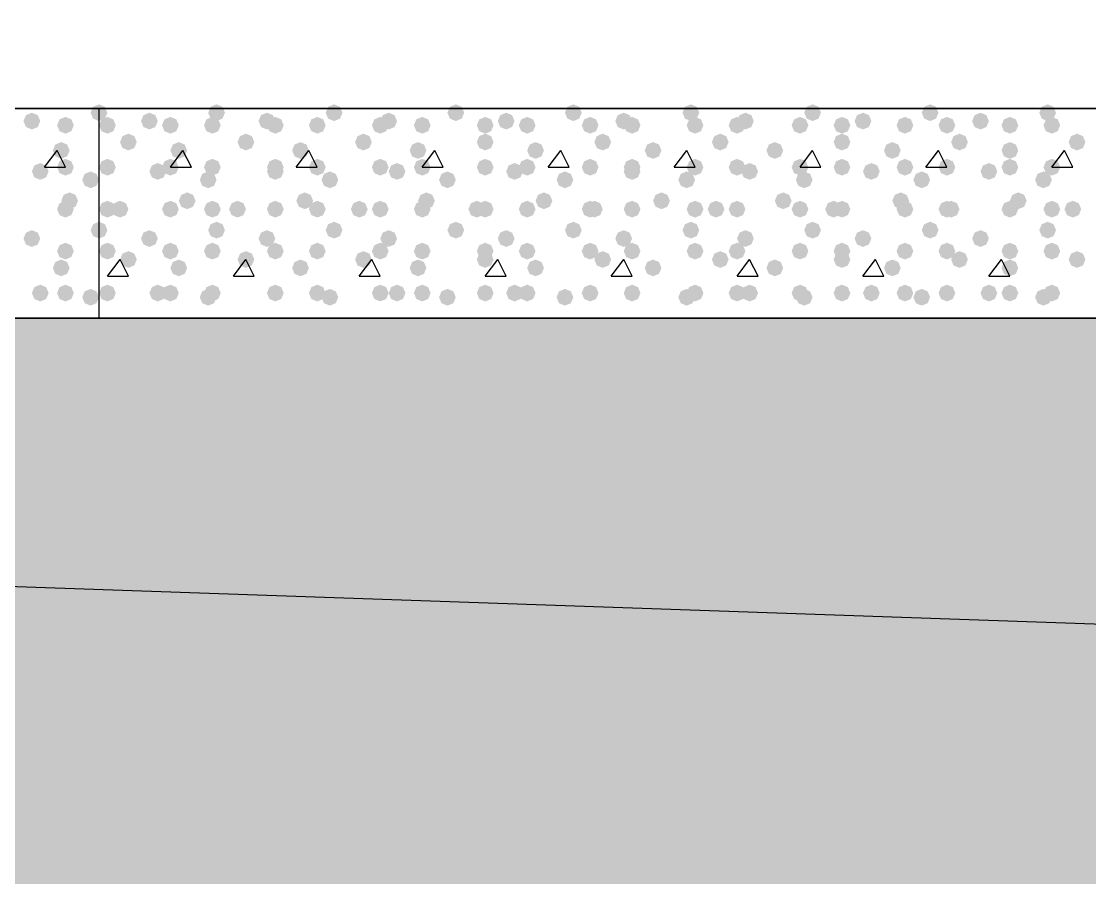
# Model space of a CAD drawing. Header units: millimetres. Extents: x 0 to 420, y 0 to 297.
# Drawn here: x 117.67 to 128.44, y 156.62 to 165.26 of the extents above; entities that cross this region are included whole.
import ezdxf

# ---------------------------------------------------------------- set-up
doc = ezdxf.new("R2010")
doc.units = ezdxf.units.MM
doc.layers.get('0').update_dxf_attribs({"linetype": 'CONTINUOUS'})

msp = doc.modelspace()

# ---------------------------------------------------------------- hatches: boundary and pattern name
at = {"true_color": 0x000007}
for points in [[(118.533333, 164.338), (118.508463, 164.278204), (118.448667, 164.253333), (118.388871, 164.278204), (118.364, 164.338), (118.388871, 164.397796), (118.448667, 164.422667), (118.508462, 164.397796)], [(117.856, 164.253333), (117.831129, 164.193537), (117.771333, 164.168667), (117.711537, 164.193537), (117.686667, 164.253333), (117.711537, 164.313129), (117.771333, 164.338), (117.831129, 164.313129)], [(118.194667, 164.211), (118.169796, 164.151204), (118.11, 164.126333), (118.050204, 164.151204), (118.025333, 164.211), (118.050204, 164.270796), (118.11, 164.295667), (118.169796, 164.270796)], [(118.152333, 163.957), (118.127463, 163.897204), (118.067667, 163.872333), (118.007871, 163.897204), (117.983, 163.957), (118.007871, 164.016796), (118.067667, 164.041667), (118.127462, 164.016796)], [(118.194667, 163.787667), (118.169796, 163.727871), (118.11, 163.703), (118.050204, 163.727871), (118.025333, 163.787667), (118.050204, 163.847462), (118.11, 163.872333), (118.169796, 163.847463)], [(117.940667, 163.745333), (117.915796, 163.685537), (117.856, 163.660667), (117.796204, 163.685537), (117.771333, 163.745333), (117.796204, 163.805129), (117.856, 163.83), (117.915796, 163.805129)], [(118.448667, 163.660667), (118.423796, 163.600871), (118.364, 163.576), (118.304204, 163.600871), (118.279333, 163.660667), (118.304204, 163.720462), (118.364, 163.745333), (118.423796, 163.720463)], [(118.194667, 163.364333), (118.169796, 163.304537), (118.11, 163.279667), (118.050204, 163.304537), (118.025333, 163.364333), (118.050204, 163.424129), (118.11, 163.449), (118.169796, 163.424129)], [(118.237, 163.449), (118.212129, 163.389204), (118.152333, 163.364333), (118.092538, 163.389204), (118.067667, 163.449), (118.092537, 163.508796), (118.152333, 163.533667), (118.212129, 163.508796)], [(118.533333, 163.152667), (118.508463, 163.092871), (118.448667, 163.068), (118.388871, 163.092871), (118.364, 163.152667), (118.388871, 163.212462), (118.448667, 163.237333), (118.508462, 163.212463)], [(117.856, 163.068), (117.831129, 163.008204), (117.771333, 162.983333), (117.711537, 163.008204), (117.686667, 163.068), (117.711537, 163.127796), (117.771333, 163.152667), (117.831129, 163.127796)], [(118.194667, 162.941), (118.169796, 162.881204), (118.11, 162.856333), (118.050204, 162.881204), (118.025333, 162.941), (118.050204, 163.000796), (118.11, 163.025667), (118.169796, 163.000796)], [(118.152333, 162.771667), (118.127463, 162.711871), (118.067667, 162.687), (118.007871, 162.711871), (117.983, 162.771667), (118.007871, 162.831462), (118.067667, 162.856333), (118.127462, 162.831463)], [(117.940667, 162.517667), (117.915796, 162.457871), (117.856, 162.433), (117.796204, 162.457871), (117.771333, 162.517667), (117.796204, 162.577462), (117.856, 162.602333), (117.915796, 162.577463)], [(118.194667, 162.517667), (118.169796, 162.457871), (118.11, 162.433), (118.050204, 162.457871), (118.025333, 162.517667), (118.050204, 162.577462), (118.11, 162.602333), (118.169796, 162.577463)], [(118.448667, 162.475333), (118.423796, 162.415537), (118.364, 162.390667), (118.304204, 162.415537), (118.279333, 162.475333), (118.304204, 162.535129), (118.364, 162.56), (118.423796, 162.535129)]]:
    msp.add_hatch(color=0, dxfattribs=at).paths.add_polyline_path(points, flags=0)
at = {"true_color": 0x000008}
for points in [[(119.718667, 164.338), (119.693796, 164.278204), (119.634, 164.253333), (119.574204, 164.278204), (119.549333, 164.338), (119.574204, 164.397796), (119.634, 164.422667), (119.693796, 164.397796)], [(120.904, 164.338), (120.879129, 164.278204), (120.819333, 164.253333), (120.759538, 164.278204), (120.734667, 164.338), (120.759537, 164.397796), (120.819333, 164.422667), (120.879129, 164.397796)], [(122.131667, 164.338), (122.106796, 164.278204), (122.047, 164.253333), (121.987204, 164.278204), (121.962333, 164.338), (121.987204, 164.397796), (122.047, 164.422667), (122.106796, 164.397796)], [(123.317, 164.338), (123.292129, 164.278204), (123.232333, 164.253333), (123.172538, 164.278204), (123.147667, 164.338), (123.172537, 164.397796), (123.232333, 164.422667), (123.292129, 164.397796)], [(124.502333, 164.338), (124.477463, 164.278204), (124.417667, 164.253333), (124.357871, 164.278204), (124.333, 164.338), (124.357871, 164.397796), (124.417667, 164.422667), (124.477462, 164.397796)], [(125.73, 164.338), (125.705129, 164.278204), (125.645333, 164.253333), (125.585538, 164.278204), (125.560667, 164.338), (125.585537, 164.397796), (125.645333, 164.422667), (125.705129, 164.397796)], [(126.915333, 164.338), (126.890463, 164.278204), (126.830667, 164.253333), (126.770871, 164.278204), (126.746, 164.338), (126.770871, 164.397796), (126.830667, 164.422667), (126.890462, 164.397796)], [(128.100667, 164.338), (128.075796, 164.278204), (128.016, 164.253333), (127.956204, 164.278204), (127.931333, 164.338), (127.956204, 164.397796), (128.016, 164.422667), (128.075796, 164.397796)], [(119.041333, 164.253333), (119.016462, 164.193537), (118.956667, 164.168667), (118.896871, 164.193537), (118.872, 164.253333), (118.896871, 164.313129), (118.956667, 164.338), (119.016462, 164.313129)], [(120.226667, 164.253333), (120.201796, 164.193537), (120.142, 164.168667), (120.082204, 164.193537), (120.057333, 164.253333), (120.082204, 164.313129), (120.142, 164.338), (120.201796, 164.313129)], [(121.454333, 164.253333), (121.429462, 164.193537), (121.369667, 164.168667), (121.309871, 164.193537), (121.285, 164.253333), (121.309871, 164.313129), (121.369667, 164.338), (121.429462, 164.313129)], [(122.639667, 164.253333), (122.614796, 164.193537), (122.555, 164.168667), (122.495204, 164.193537), (122.470333, 164.253333), (122.495204, 164.313129), (122.555, 164.338), (122.614796, 164.313129)], [(123.825, 164.253333), (123.800129, 164.193537), (123.740333, 164.168667), (123.680538, 164.193537), (123.655667, 164.253333), (123.680537, 164.313129), (123.740333, 164.338), (123.800129, 164.313129)], [(125.052667, 164.253333), (125.027796, 164.193537), (124.968, 164.168667), (124.908204, 164.193537), (124.883333, 164.253333), (124.908204, 164.313129), (124.968, 164.338), (125.027796, 164.313129)], [(126.238, 164.253333), (126.213129, 164.193537), (126.153333, 164.168667), (126.093538, 164.193537), (126.068667, 164.253333), (126.093537, 164.313129), (126.153333, 164.338), (126.213129, 164.313129)], [(127.423333, 164.253333), (127.398463, 164.193537), (127.338667, 164.168667), (127.278871, 164.193537), (127.254, 164.253333), (127.278871, 164.313129), (127.338667, 164.338), (127.398462, 164.313129)], [(118.618, 164.211), (118.593129, 164.151204), (118.533333, 164.126333), (118.473537, 164.151204), (118.448667, 164.211), (118.473537, 164.270796), (118.533333, 164.295667), (118.593129, 164.270796)], [(119.253, 164.211), (119.228129, 164.151204), (119.168333, 164.126333), (119.108538, 164.151204), (119.083667, 164.211), (119.108537, 164.270796), (119.168333, 164.295667), (119.228129, 164.270796)], [(119.676333, 164.211), (119.651462, 164.151204), (119.591667, 164.126333), (119.531871, 164.151204), (119.507, 164.211), (119.531871, 164.270796), (119.591667, 164.295667), (119.651462, 164.270796)], [(120.311333, 164.211), (120.286463, 164.151204), (120.226667, 164.126333), (120.166871, 164.151204), (120.142, 164.211), (120.166871, 164.270796), (120.226667, 164.295667), (120.286462, 164.270796)], [(120.734667, 164.211), (120.709796, 164.151204), (120.65, 164.126333), (120.590204, 164.151204), (120.565333, 164.211), (120.590204, 164.270796), (120.65, 164.295667), (120.709796, 164.270796)], [(121.369667, 164.211), (121.344796, 164.151204), (121.285, 164.126333), (121.225204, 164.151204), (121.200333, 164.211), (121.225204, 164.270796), (121.285, 164.295667), (121.344796, 164.270796)], [(121.793, 164.211), (121.768129, 164.151204), (121.708333, 164.126333), (121.648537, 164.151204), (121.623667, 164.211), (121.648537, 164.270796), (121.708333, 164.295667), (121.768129, 164.270796)], [(122.428, 164.211), (122.403129, 164.151204), (122.343333, 164.126333), (122.283537, 164.151204), (122.258667, 164.211), (122.283537, 164.270796), (122.343333, 164.295667), (122.403129, 164.270796)], [(122.851333, 164.211), (122.826462, 164.151204), (122.766667, 164.126333), (122.706871, 164.151204), (122.682, 164.211), (122.706871, 164.270796), (122.766667, 164.295667), (122.826462, 164.270796)], [(123.486333, 164.211), (123.461463, 164.151204), (123.401667, 164.126333), (123.341871, 164.151204), (123.317, 164.211), (123.341871, 164.270796), (123.401667, 164.295667), (123.461462, 164.270796)], [(123.909667, 164.211), (123.884796, 164.151204), (123.825, 164.126333), (123.765204, 164.151204), (123.740333, 164.211), (123.765204, 164.270796), (123.825, 164.295667), (123.884796, 164.270796)], [(124.544667, 164.211), (124.519796, 164.151204), (124.46, 164.126333), (124.400204, 164.151204), (124.375333, 164.211), (124.400204, 164.270796), (124.46, 164.295667), (124.519796, 164.270796)], [(124.968, 164.211), (124.943129, 164.151204), (124.883333, 164.126333), (124.823537, 164.151204), (124.798667, 164.211), (124.823537, 164.270796), (124.883333, 164.295667), (124.943129, 164.270796)], [(125.603, 164.211), (125.578129, 164.151204), (125.518333, 164.126333), (125.458537, 164.151204), (125.433667, 164.211), (125.458537, 164.270796), (125.518333, 164.295667), (125.578129, 164.270796)], [(126.026333, 164.211), (126.001462, 164.151204), (125.941667, 164.126333), (125.881871, 164.151204), (125.857, 164.211), (125.881871, 164.270796), (125.941667, 164.295667), (126.001462, 164.270796)], [(126.661333, 164.211), (126.636462, 164.151204), (126.576667, 164.126333), (126.516871, 164.151204), (126.492, 164.211), (126.516871, 164.270796), (126.576667, 164.295667), (126.636462, 164.270796)], [(127.084667, 164.211), (127.059796, 164.151204), (127, 164.126333), (126.940204, 164.151204), (126.915333, 164.211), (126.940204, 164.270796), (127, 164.295667), (127.059796, 164.270796)], [(127.719667, 164.211), (127.694796, 164.151204), (127.635, 164.126333), (127.575204, 164.151204), (127.550333, 164.211), (127.575204, 164.270796), (127.635, 164.295667), (127.694796, 164.270796)], [(128.143, 164.211), (128.118129, 164.151204), (128.058333, 164.126333), (127.998538, 164.151204), (127.973667, 164.211), (127.998537, 164.270796), (128.058333, 164.295667), (128.118129, 164.270796)], [(118.829667, 164.041667), (118.804796, 163.981871), (118.745, 163.957), (118.685204, 163.981871), (118.660333, 164.041667), (118.685204, 164.101462), (118.745, 164.126333), (118.804796, 164.101463)], [(120.015, 164.041667), (119.990129, 163.981871), (119.930333, 163.957), (119.870538, 163.981871), (119.845667, 164.041667), (119.870537, 164.101462), (119.930333, 164.126333), (119.990129, 164.101463)], [(121.200333, 164.041667), (121.175463, 163.981871), (121.115667, 163.957), (121.055871, 163.981871), (121.031, 164.041667), (121.055871, 164.101462), (121.115667, 164.126333), (121.175462, 164.101463)], [(122.428, 164.041667), (122.403129, 163.981871), (122.343333, 163.957), (122.283537, 163.981871), (122.258667, 164.041667), (122.283537, 164.101462), (122.343333, 164.126333), (122.403129, 164.101463)], [(123.613333, 164.041667), (123.588463, 163.981871), (123.528667, 163.957), (123.468871, 163.981871), (123.444, 164.041667), (123.468871, 164.101462), (123.528667, 164.126333), (123.588462, 164.101463)], [(124.798667, 164.041667), (124.773796, 163.981871), (124.714, 163.957), (124.654204, 163.981871), (124.629333, 164.041667), (124.654204, 164.101462), (124.714, 164.126333), (124.773796, 164.101463)], [(126.026333, 164.041667), (126.001462, 163.981871), (125.941667, 163.957), (125.881871, 163.981871), (125.857, 164.041667), (125.881871, 164.101462), (125.941667, 164.126333), (126.001462, 164.101463)], [(127.211667, 164.041667), (127.186796, 163.981871), (127.127, 163.957), (127.067204, 163.981871), (127.042333, 164.041667), (127.067204, 164.101462), (127.127, 164.126333), (127.186796, 164.101463)], [(128.397, 164.041667), (128.372129, 163.981871), (128.312333, 163.957), (128.252538, 163.981871), (128.227667, 164.041667), (128.252537, 164.101462), (128.312333, 164.126333), (128.372129, 164.101463)], [(119.337667, 163.957), (119.312796, 163.897204), (119.253, 163.872333), (119.193204, 163.897204), (119.168333, 163.957), (119.193204, 164.016796), (119.253, 164.041667), (119.312796, 164.016796)], [(120.565333, 163.957), (120.540463, 163.897204), (120.480667, 163.872333), (120.420871, 163.897204), (120.396, 163.957), (120.420871, 164.016796), (120.480667, 164.041667), (120.540462, 164.016796)], [(121.750667, 163.957), (121.725796, 163.897204), (121.666, 163.872333), (121.606204, 163.897204), (121.581333, 163.957), (121.606204, 164.016796), (121.666, 164.041667), (121.725796, 164.016796)], [(122.936, 163.957), (122.911129, 163.897204), (122.851333, 163.872333), (122.791537, 163.897204), (122.766667, 163.957), (122.791537, 164.016796), (122.851333, 164.041667), (122.911129, 164.016796)], [(124.121333, 163.957), (124.096463, 163.897204), (124.036667, 163.872333), (123.976871, 163.897204), (123.952, 163.957), (123.976871, 164.016796), (124.036667, 164.041667), (124.096462, 164.016796)], [(125.349, 163.957), (125.324129, 163.897204), (125.264333, 163.872333), (125.204538, 163.897204), (125.179667, 163.957), (125.204537, 164.016796), (125.264333, 164.041667), (125.324129, 164.016796)], [(126.534333, 163.957), (126.509462, 163.897204), (126.449667, 163.872333), (126.389871, 163.897204), (126.365, 163.957), (126.389871, 164.016796), (126.449667, 164.041667), (126.509462, 164.016796)], [(127.719667, 163.957), (127.694796, 163.897204), (127.635, 163.872333), (127.575204, 163.897204), (127.550333, 163.957), (127.575204, 164.016796), (127.635, 164.041667), (127.694796, 164.016796)], [(118.618, 163.787667), (118.593129, 163.727871), (118.533333, 163.703), (118.473537, 163.727871), (118.448667, 163.787667), (118.473537, 163.847462), (118.533333, 163.872333), (118.593129, 163.847463)], [(119.253, 163.787667), (119.228129, 163.727871), (119.168333, 163.703), (119.108538, 163.727871), (119.083667, 163.787667), (119.108537, 163.847462), (119.168333, 163.872333), (119.228129, 163.847463)], [(119.676333, 163.787667), (119.651462, 163.727871), (119.591667, 163.703), (119.531871, 163.727871), (119.507, 163.787667), (119.531871, 163.847462), (119.591667, 163.872333), (119.651462, 163.847463)], [(120.311333, 163.787667), (120.286463, 163.727871), (120.226667, 163.703), (120.166871, 163.727871), (120.142, 163.787667), (120.166871, 163.847462), (120.226667, 163.872333), (120.286462, 163.847463)], [(120.734667, 163.787667), (120.709796, 163.727871), (120.65, 163.703), (120.590204, 163.727871), (120.565333, 163.787667), (120.590204, 163.847462), (120.65, 163.872333), (120.709796, 163.847463)], [(121.369667, 163.787667), (121.344796, 163.727871), (121.285, 163.703), (121.225204, 163.727871), (121.200333, 163.787667), (121.225204, 163.847462), (121.285, 163.872333), (121.344796, 163.847463)], [(121.793, 163.787667), (121.768129, 163.727871), (121.708333, 163.703), (121.648537, 163.727871), (121.623667, 163.787667), (121.648537, 163.847462), (121.708333, 163.872333), (121.768129, 163.847463)], [(122.428, 163.787667), (122.403129, 163.727871), (122.343333, 163.703), (122.283537, 163.727871), (122.258667, 163.787667), (122.283537, 163.847462), (122.343333, 163.872333), (122.403129, 163.847463)], [(122.851333, 163.787667), (122.826462, 163.727871), (122.766667, 163.703), (122.706871, 163.727871), (122.682, 163.787667), (122.706871, 163.847462), (122.766667, 163.872333), (122.826462, 163.847463)], [(123.486333, 163.787667), (123.461463, 163.727871), (123.401667, 163.703), (123.341871, 163.727871), (123.317, 163.787667), (123.341871, 163.847462), (123.401667, 163.872333), (123.461462, 163.847463)], [(123.909667, 163.787667), (123.884796, 163.727871), (123.825, 163.703), (123.765204, 163.727871), (123.740333, 163.787667), (123.765204, 163.847462), (123.825, 163.872333), (123.884796, 163.847463)], [(124.544667, 163.787667), (124.519796, 163.727871), (124.46, 163.703), (124.400204, 163.727871), (124.375333, 163.787667), (124.400204, 163.847462), (124.46, 163.872333), (124.519796, 163.847463)], [(124.968, 163.787667), (124.943129, 163.727871), (124.883333, 163.703), (124.823537, 163.727871), (124.798667, 163.787667), (124.823537, 163.847462), (124.883333, 163.872333), (124.943129, 163.847463)], [(125.603, 163.787667), (125.578129, 163.727871), (125.518333, 163.703), (125.458537, 163.727871), (125.433667, 163.787667), (125.458537, 163.847462), (125.518333, 163.872333), (125.578129, 163.847463)], [(126.026333, 163.787667), (126.001462, 163.727871), (125.941667, 163.703), (125.881871, 163.727871), (125.857, 163.787667), (125.881871, 163.847462), (125.941667, 163.872333), (126.001462, 163.847463)], [(126.661333, 163.787667), (126.636462, 163.727871), (126.576667, 163.703), (126.516871, 163.727871), (126.492, 163.787667), (126.516871, 163.847462), (126.576667, 163.872333), (126.636462, 163.847463)], [(127.084667, 163.787667), (127.059796, 163.727871), (127, 163.703), (126.940204, 163.727871), (126.915333, 163.787667), (126.940204, 163.847462), (127, 163.872333), (127.059796, 163.847463)], [(127.719667, 163.787667), (127.694796, 163.727871), (127.635, 163.703), (127.575204, 163.727871), (127.550333, 163.787667), (127.575204, 163.847462), (127.635, 163.872333), (127.694796, 163.847463)], [(128.143, 163.787667), (128.118129, 163.727871), (128.058333, 163.703), (127.998538, 163.727871), (127.973667, 163.787667), (127.998537, 163.847462), (128.058333, 163.872333), (128.118129, 163.847463)], [(119.126, 163.745333), (119.101129, 163.685537), (119.041333, 163.660667), (118.981537, 163.685537), (118.956667, 163.745333), (118.981537, 163.805129), (119.041333, 163.83), (119.101129, 163.805129)], [(120.311333, 163.745333), (120.286463, 163.685537), (120.226667, 163.660667), (120.166871, 163.685537), (120.142, 163.745333), (120.166871, 163.805129), (120.226667, 163.83), (120.286462, 163.805129)], [(121.539, 163.745333), (121.514129, 163.685537), (121.454333, 163.660667), (121.394538, 163.685537), (121.369667, 163.745333), (121.394537, 163.805129), (121.454333, 163.83), (121.514129, 163.805129)], [(122.724333, 163.745333), (122.699462, 163.685537), (122.639667, 163.660667), (122.579871, 163.685537), (122.555, 163.745333), (122.579871, 163.805129), (122.639667, 163.83), (122.699462, 163.805129)], [(123.909667, 163.745333), (123.884796, 163.685537), (123.825, 163.660667), (123.765204, 163.685537), (123.740333, 163.745333), (123.765204, 163.805129), (123.825, 163.83), (123.884796, 163.805129)], [(125.095, 163.745333), (125.070129, 163.685537), (125.010333, 163.660667), (124.950538, 163.685537), (124.925667, 163.745333), (124.950537, 163.805129), (125.010333, 163.83), (125.070129, 163.805129)], [(126.322667, 163.745333), (126.297796, 163.685537), (126.238, 163.660667), (126.178204, 163.685537), (126.153333, 163.745333), (126.178204, 163.805129), (126.238, 163.83), (126.297796, 163.805129)], [(127.508, 163.745333), (127.483129, 163.685537), (127.423333, 163.660667), (127.363537, 163.685537), (127.338667, 163.745333), (127.363537, 163.805129), (127.423333, 163.83), (127.483129, 163.805129)], [(119.634, 163.660667), (119.609129, 163.600871), (119.549333, 163.576), (119.489538, 163.600871), (119.464667, 163.660667), (119.489537, 163.720462), (119.549333, 163.745333), (119.609129, 163.720463)], [(120.861667, 163.660667), (120.836796, 163.600871), (120.777, 163.576), (120.717204, 163.600871), (120.692333, 163.660667), (120.717204, 163.720462), (120.777, 163.745333), (120.836796, 163.720463)], [(122.047, 163.660667), (122.022129, 163.600871), (121.962333, 163.576), (121.902538, 163.600871), (121.877667, 163.660667), (121.902537, 163.720462), (121.962333, 163.745333), (122.022129, 163.720463)], [(123.232333, 163.660667), (123.207463, 163.600871), (123.147667, 163.576), (123.087871, 163.600871), (123.063, 163.660667), (123.087871, 163.720462), (123.147667, 163.745333), (123.207462, 163.720463)], [(124.46, 163.660667), (124.435129, 163.600871), (124.375333, 163.576), (124.315538, 163.600871), (124.290667, 163.660667), (124.315537, 163.720462), (124.375333, 163.745333), (124.435129, 163.720463)], [(125.645333, 163.660667), (125.620463, 163.600871), (125.560667, 163.576), (125.500871, 163.600871), (125.476, 163.660667), (125.500871, 163.720462), (125.560667, 163.745333), (125.620462, 163.720463)], [(126.830667, 163.660667), (126.805796, 163.600871), (126.746, 163.576), (126.686204, 163.600871), (126.661333, 163.660667), (126.686204, 163.720462), (126.746, 163.745333), (126.805796, 163.720463)], [(128.058333, 163.660667), (128.033463, 163.600871), (127.973667, 163.576), (127.913871, 163.600871), (127.889, 163.660667), (127.913871, 163.720462), (127.973667, 163.745333), (128.033462, 163.720463)], [(118.618, 163.364333), (118.593129, 163.304537), (118.533333, 163.279667), (118.473537, 163.304537), (118.448667, 163.364333), (118.473537, 163.424129), (118.533333, 163.449), (118.593129, 163.424129)], [(118.745, 163.364333), (118.720129, 163.304537), (118.660333, 163.279667), (118.600538, 163.304537), (118.575667, 163.364333), (118.600537, 163.424129), (118.660333, 163.449), (118.720129, 163.424129)], [(119.253, 163.364333), (119.228129, 163.304537), (119.168333, 163.279667), (119.108538, 163.304537), (119.083667, 163.364333), (119.108537, 163.424129), (119.168333, 163.449), (119.228129, 163.424129)], [(119.422333, 163.449), (119.397463, 163.389204), (119.337667, 163.364333), (119.277871, 163.389204), (119.253, 163.449), (119.277871, 163.508796), (119.337667, 163.533667), (119.397462, 163.508796)], [(119.676333, 163.364333), (119.651462, 163.304537), (119.591667, 163.279667), (119.531871, 163.304537), (119.507, 163.364333), (119.531871, 163.424129), (119.591667, 163.449), (119.651462, 163.424129)], [(119.930333, 163.364333), (119.905463, 163.304537), (119.845667, 163.279667), (119.785871, 163.304537), (119.761, 163.364333), (119.785871, 163.424129), (119.845667, 163.449), (119.905462, 163.424129)], [(120.311333, 163.364333), (120.286463, 163.304537), (120.226667, 163.279667), (120.166871, 163.304537), (120.142, 163.364333), (120.166871, 163.424129), (120.226667, 163.449), (120.286462, 163.424129)], [(120.607667, 163.449), (120.582796, 163.389204), (120.523, 163.364333), (120.463204, 163.389204), (120.438333, 163.449), (120.463204, 163.508796), (120.523, 163.533667), (120.582796, 163.508796)], [(120.734667, 163.364333), (120.709796, 163.304537), (120.65, 163.279667), (120.590204, 163.304537), (120.565333, 163.364333), (120.590204, 163.424129), (120.65, 163.449), (120.709796, 163.424129)], [(121.158, 163.364333), (121.133129, 163.304537), (121.073333, 163.279667), (121.013538, 163.304537), (120.988667, 163.364333), (121.013537, 163.424129), (121.073333, 163.449), (121.133129, 163.424129)], [(121.369667, 163.364333), (121.344796, 163.304537), (121.285, 163.279667), (121.225204, 163.304537), (121.200333, 163.364333), (121.225204, 163.424129), (121.285, 163.449), (121.344796, 163.424129)], [(121.793, 163.364333), (121.768129, 163.304537), (121.708333, 163.279667), (121.648537, 163.304537), (121.623667, 163.364333), (121.648537, 163.424129), (121.708333, 163.449), (121.768129, 163.424129)], [(121.835333, 163.449), (121.810463, 163.389204), (121.750667, 163.364333), (121.690871, 163.389204), (121.666, 163.449), (121.690871, 163.508796), (121.750667, 163.533667), (121.810462, 163.508796)], [(122.343333, 163.364333), (122.318463, 163.304537), (122.258667, 163.279667), (122.198871, 163.304537), (122.174, 163.364333), (122.198871, 163.424129), (122.258667, 163.449), (122.318462, 163.424129)], [(122.428, 163.364333), (122.403129, 163.304537), (122.343333, 163.279667), (122.283537, 163.304537), (122.258667, 163.364333), (122.283537, 163.424129), (122.343333, 163.449), (122.403129, 163.424129)], [(122.851333, 163.364333), (122.826462, 163.304537), (122.766667, 163.279667), (122.706871, 163.304537), (122.682, 163.364333), (122.706871, 163.424129), (122.766667, 163.449), (122.826462, 163.424129)], [(123.020667, 163.449), (122.995796, 163.389204), (122.936, 163.364333), (122.876204, 163.389204), (122.851333, 163.449), (122.876204, 163.508796), (122.936, 163.533667), (122.995796, 163.508796)], [(123.486333, 163.364333), (123.461463, 163.304537), (123.401667, 163.279667), (123.341871, 163.304537), (123.317, 163.364333), (123.341871, 163.424129), (123.401667, 163.449), (123.461462, 163.424129)], [(123.528667, 163.364333), (123.503796, 163.304537), (123.444, 163.279667), (123.384204, 163.304537), (123.359333, 163.364333), (123.384204, 163.424129), (123.444, 163.449), (123.503796, 163.424129)], [(123.909667, 163.364333), (123.884796, 163.304537), (123.825, 163.279667), (123.765204, 163.304537), (123.740333, 163.364333), (123.765204, 163.424129), (123.825, 163.449), (123.884796, 163.424129)], [(124.206, 163.449), (124.181129, 163.389204), (124.121333, 163.364333), (124.061537, 163.389204), (124.036667, 163.449), (124.061537, 163.508796), (124.121333, 163.533667), (124.181129, 163.508796)], [(124.544667, 163.364333), (124.519796, 163.304537), (124.46, 163.279667), (124.400204, 163.304537), (124.375333, 163.364333), (124.400204, 163.424129), (124.46, 163.449), (124.519796, 163.424129)], [(124.756333, 163.364333), (124.731462, 163.304537), (124.671667, 163.279667), (124.611871, 163.304537), (124.587, 163.364333), (124.611871, 163.424129), (124.671667, 163.449), (124.731462, 163.424129)], [(124.968, 163.364333), (124.943129, 163.304537), (124.883333, 163.279667), (124.823537, 163.304537), (124.798667, 163.364333), (124.823537, 163.424129), (124.883333, 163.449), (124.943129, 163.424129)], [(125.433667, 163.449), (125.408796, 163.389204), (125.349, 163.364333), (125.289204, 163.389204), (125.264333, 163.449), (125.289204, 163.508796), (125.349, 163.533667), (125.408796, 163.508796)], [(125.603, 163.364333), (125.578129, 163.304537), (125.518333, 163.279667), (125.458537, 163.304537), (125.433667, 163.364333), (125.458537, 163.424129), (125.518333, 163.449), (125.578129, 163.424129)], [(125.941667, 163.364333), (125.916796, 163.304537), (125.857, 163.279667), (125.797204, 163.304537), (125.772333, 163.364333), (125.797204, 163.424129), (125.857, 163.449), (125.916796, 163.424129)], [(126.026333, 163.364333), (126.001462, 163.304537), (125.941667, 163.279667), (125.881871, 163.304537), (125.857, 163.364333), (125.881871, 163.424129), (125.941667, 163.449), (126.001462, 163.424129)], [(126.619, 163.449), (126.594129, 163.389204), (126.534333, 163.364333), (126.474538, 163.389204), (126.449667, 163.449), (126.474537, 163.508796), (126.534333, 163.533667), (126.594129, 163.508796)], [(126.661333, 163.364333), (126.636462, 163.304537), (126.576667, 163.279667), (126.516871, 163.304537), (126.492, 163.364333), (126.516871, 163.424129), (126.576667, 163.449), (126.636462, 163.424129)], [(127.084667, 163.364333), (127.059796, 163.304537), (127, 163.279667), (126.940204, 163.304537), (126.915333, 163.364333), (126.940204, 163.424129), (127, 163.449), (127.059796, 163.424129)], [(127.127, 163.364333), (127.102129, 163.304537), (127.042333, 163.279667), (126.982538, 163.304537), (126.957667, 163.364333), (126.982537, 163.424129), (127.042333, 163.449), (127.102129, 163.424129)], [(127.719667, 163.364333), (127.694796, 163.304537), (127.635, 163.279667), (127.575204, 163.304537), (127.550333, 163.364333), (127.575204, 163.424129), (127.635, 163.449), (127.694796, 163.424129)], [(127.804333, 163.449), (127.779462, 163.389204), (127.719667, 163.364333), (127.659871, 163.389204), (127.635, 163.449), (127.659871, 163.508796), (127.719667, 163.533667), (127.779462, 163.508796)], [(128.143, 163.364333), (128.118129, 163.304537), (128.058333, 163.279667), (127.998538, 163.304537), (127.973667, 163.364333), (127.998537, 163.424129), (128.058333, 163.449), (128.118129, 163.424129)], [(128.354667, 163.364333), (128.329796, 163.304537), (128.27, 163.279667), (128.210204, 163.304537), (128.185333, 163.364333), (128.210204, 163.424129), (128.27, 163.449), (128.329796, 163.424129)], [(119.718667, 163.152667), (119.693796, 163.092871), (119.634, 163.068), (119.574204, 163.092871), (119.549333, 163.152667), (119.574204, 163.212462), (119.634, 163.237333), (119.693796, 163.212463)], [(120.904, 163.152667), (120.879129, 163.092871), (120.819333, 163.068), (120.759538, 163.092871), (120.734667, 163.152667), (120.759537, 163.212462), (120.819333, 163.237333), (120.879129, 163.212463)], [(122.131667, 163.152667), (122.106796, 163.092871), (122.047, 163.068), (121.987204, 163.092871), (121.962333, 163.152667), (121.987204, 163.212462), (122.047, 163.237333), (122.106796, 163.212463)], [(123.317, 163.152667), (123.292129, 163.092871), (123.232333, 163.068), (123.172538, 163.092871), (123.147667, 163.152667), (123.172537, 163.212462), (123.232333, 163.237333), (123.292129, 163.212463)], [(124.502333, 163.152667), (124.477463, 163.092871), (124.417667, 163.068), (124.357871, 163.092871), (124.333, 163.152667), (124.357871, 163.212462), (124.417667, 163.237333), (124.477462, 163.212463)], [(125.73, 163.152667), (125.705129, 163.092871), (125.645333, 163.068), (125.585538, 163.092871), (125.560667, 163.152667), (125.585537, 163.212462), (125.645333, 163.237333), (125.705129, 163.212463)], [(126.915333, 163.152667), (126.890463, 163.092871), (126.830667, 163.068), (126.770871, 163.092871), (126.746, 163.152667), (126.770871, 163.212462), (126.830667, 163.237333), (126.890462, 163.212463)], [(128.100667, 163.152667), (128.075796, 163.092871), (128.016, 163.068), (127.956204, 163.092871), (127.931333, 163.152667), (127.956204, 163.212462), (128.016, 163.237333), (128.075796, 163.212463)], [(119.041333, 163.068), (119.016462, 163.008204), (118.956667, 162.983333), (118.896871, 163.008204), (118.872, 163.068), (118.896871, 163.127796), (118.956667, 163.152667), (119.016462, 163.127796)], [(120.226667, 163.068), (120.201796, 163.008204), (120.142, 162.983333), (120.082204, 163.008204), (120.057333, 163.068), (120.082204, 163.127796), (120.142, 163.152667), (120.201796, 163.127796)], [(121.454333, 163.068), (121.429462, 163.008204), (121.369667, 162.983333), (121.309871, 163.008204), (121.285, 163.068), (121.309871, 163.127796), (121.369667, 163.152667), (121.429462, 163.127796)], [(122.639667, 163.068), (122.614796, 163.008204), (122.555, 162.983333), (122.495204, 163.008204), (122.470333, 163.068), (122.495204, 163.127796), (122.555, 163.152667), (122.614796, 163.127796)], [(123.825, 163.068), (123.800129, 163.008204), (123.740333, 162.983333), (123.680538, 163.008204), (123.655667, 163.068), (123.680537, 163.127796), (123.740333, 163.152667), (123.800129, 163.127796)], [(125.052667, 163.068), (125.027796, 163.008204), (124.968, 162.983333), (124.908204, 163.008204), (124.883333, 163.068), (124.908204, 163.127796), (124.968, 163.152667), (125.027796, 163.127796)], [(126.238, 163.068), (126.213129, 163.008204), (126.153333, 162.983333), (126.093538, 163.008204), (126.068667, 163.068), (126.093537, 163.127796), (126.153333, 163.152667), (126.213129, 163.127796)], [(127.423333, 163.068), (127.398463, 163.008204), (127.338667, 162.983333), (127.278871, 163.008204), (127.254, 163.068), (127.278871, 163.127796), (127.338667, 163.152667), (127.398462, 163.127796)], [(118.618, 162.941), (118.593129, 162.881204), (118.533333, 162.856333), (118.473537, 162.881204), (118.448667, 162.941), (118.473537, 163.000796), (118.533333, 163.025667), (118.593129, 163.000796)], [(119.253, 162.941), (119.228129, 162.881204), (119.168333, 162.856333), (119.108538, 162.881204), (119.083667, 162.941), (119.108537, 163.000796), (119.168333, 163.025667), (119.228129, 163.000796)], [(119.676333, 162.941), (119.651462, 162.881204), (119.591667, 162.856333), (119.531871, 162.881204), (119.507, 162.941), (119.531871, 163.000796), (119.591667, 163.025667), (119.651462, 163.000796)], [(120.311333, 162.941), (120.286463, 162.881204), (120.226667, 162.856333), (120.166871, 162.881204), (120.142, 162.941), (120.166871, 163.000796), (120.226667, 163.025667), (120.286462, 163.000796)], [(120.734667, 162.941), (120.709796, 162.881204), (120.65, 162.856333), (120.590204, 162.881204), (120.565333, 162.941), (120.590204, 163.000796), (120.65, 163.025667), (120.709796, 163.000796)], [(121.369667, 162.941), (121.344796, 162.881204), (121.285, 162.856333), (121.225204, 162.881204), (121.200333, 162.941), (121.225204, 163.000796), (121.285, 163.025667), (121.344796, 163.000796)], [(121.793, 162.941), (121.768129, 162.881204), (121.708333, 162.856333), (121.648537, 162.881204), (121.623667, 162.941), (121.648537, 163.000796), (121.708333, 163.025667), (121.768129, 163.000796)], [(122.428, 162.941), (122.403129, 162.881204), (122.343333, 162.856333), (122.283537, 162.881204), (122.258667, 162.941), (122.283537, 163.000796), (122.343333, 163.025667), (122.403129, 163.000796)], [(122.851333, 162.941), (122.826462, 162.881204), (122.766667, 162.856333), (122.706871, 162.881204), (122.682, 162.941), (122.706871, 163.000796), (122.766667, 163.025667), (122.826462, 163.000796)], [(123.486333, 162.941), (123.461463, 162.881204), (123.401667, 162.856333), (123.341871, 162.881204), (123.317, 162.941), (123.341871, 163.000796), (123.401667, 163.025667), (123.461462, 163.000796)], [(123.909667, 162.941), (123.884796, 162.881204), (123.825, 162.856333), (123.765204, 162.881204), (123.740333, 162.941), (123.765204, 163.000796), (123.825, 163.025667), (123.884796, 163.000796)], [(124.544667, 162.941), (124.519796, 162.881204), (124.46, 162.856333), (124.400204, 162.881204), (124.375333, 162.941), (124.400204, 163.000796), (124.46, 163.025667), (124.519796, 163.000796)], [(124.968, 162.941), (124.943129, 162.881204), (124.883333, 162.856333), (124.823537, 162.881204), (124.798667, 162.941), (124.823537, 163.000796), (124.883333, 163.025667), (124.943129, 163.000796)], [(125.603, 162.941), (125.578129, 162.881204), (125.518333, 162.856333), (125.458537, 162.881204), (125.433667, 162.941), (125.458537, 163.000796), (125.518333, 163.025667), (125.578129, 163.000796)], [(126.026333, 162.941), (126.001462, 162.881204), (125.941667, 162.856333), (125.881871, 162.881204), (125.857, 162.941), (125.881871, 163.000796), (125.941667, 163.025667), (126.001462, 163.000796)], [(126.661333, 162.941), (126.636462, 162.881204), (126.576667, 162.856333), (126.516871, 162.881204), (126.492, 162.941), (126.516871, 163.000796), (126.576667, 163.025667), (126.636462, 163.000796)], [(127.084667, 162.941), (127.059796, 162.881204), (127, 162.856333), (126.940204, 162.881204), (126.915333, 162.941), (126.940204, 163.000796), (127, 163.025667), (127.059796, 163.000796)], [(127.719667, 162.941), (127.694796, 162.881204), (127.635, 162.856333), (127.575204, 162.881204), (127.550333, 162.941), (127.575204, 163.000796), (127.635, 163.025667), (127.694796, 163.000796)], [(128.143, 162.941), (128.118129, 162.881204), (128.058333, 162.856333), (127.998538, 162.881204), (127.973667, 162.941), (127.998537, 163.000796), (128.058333, 163.025667), (128.118129, 163.000796)], [(118.829667, 162.856333), (118.804796, 162.796537), (118.745, 162.771667), (118.685204, 162.796537), (118.660333, 162.856333), (118.685204, 162.916129), (118.745, 162.941), (118.804796, 162.916129)], [(120.015, 162.856333), (119.990129, 162.796537), (119.930333, 162.771667), (119.870538, 162.796537), (119.845667, 162.856333), (119.870537, 162.916129), (119.930333, 162.941), (119.990129, 162.916129)], [(121.200333, 162.856333), (121.175463, 162.796537), (121.115667, 162.771667), (121.055871, 162.796537), (121.031, 162.856333), (121.055871, 162.916129), (121.115667, 162.941), (121.175462, 162.916129)], [(122.428, 162.856333), (122.403129, 162.796537), (122.343333, 162.771667), (122.283537, 162.796537), (122.258667, 162.856333), (122.283537, 162.916129), (122.343333, 162.941), (122.403129, 162.916129)], [(123.613333, 162.856333), (123.588463, 162.796537), (123.528667, 162.771667), (123.468871, 162.796537), (123.444, 162.856333), (123.468871, 162.916129), (123.528667, 162.941), (123.588462, 162.916129)], [(124.798667, 162.856333), (124.773796, 162.796537), (124.714, 162.771667), (124.654204, 162.796537), (124.629333, 162.856333), (124.654204, 162.916129), (124.714, 162.941), (124.773796, 162.916129)], [(126.026333, 162.856333), (126.001462, 162.796537), (125.941667, 162.771667), (125.881871, 162.796537), (125.857, 162.856333), (125.881871, 162.916129), (125.941667, 162.941), (126.001462, 162.916129)], [(127.211667, 162.856333), (127.186796, 162.796537), (127.127, 162.771667), (127.067204, 162.796537), (127.042333, 162.856333), (127.067204, 162.916129), (127.127, 162.941), (127.186796, 162.916129)], [(128.397, 162.856333), (128.372129, 162.796537), (128.312333, 162.771667), (128.252538, 162.796537), (128.227667, 162.856333), (128.252537, 162.916129), (128.312333, 162.941), (128.372129, 162.916129)], [(119.337667, 162.771667), (119.312796, 162.711871), (119.253, 162.687), (119.193204, 162.711871), (119.168333, 162.771667), (119.193204, 162.831462), (119.253, 162.856333), (119.312796, 162.831463)], [(120.565333, 162.771667), (120.540463, 162.711871), (120.480667, 162.687), (120.420871, 162.711871), (120.396, 162.771667), (120.420871, 162.831462), (120.480667, 162.856333), (120.540462, 162.831463)], [(121.750667, 162.771667), (121.725796, 162.711871), (121.666, 162.687), (121.606204, 162.711871), (121.581333, 162.771667), (121.606204, 162.831462), (121.666, 162.856333), (121.725796, 162.831463)], [(122.936, 162.771667), (122.911129, 162.711871), (122.851333, 162.687), (122.791537, 162.711871), (122.766667, 162.771667), (122.791537, 162.831462), (122.851333, 162.856333), (122.911129, 162.831463)], [(124.121333, 162.771667), (124.096463, 162.711871), (124.036667, 162.687), (123.976871, 162.711871), (123.952, 162.771667), (123.976871, 162.831462), (124.036667, 162.856333), (124.096462, 162.831463)], [(125.349, 162.771667), (125.324129, 162.711871), (125.264333, 162.687), (125.204538, 162.711871), (125.179667, 162.771667), (125.204537, 162.831462), (125.264333, 162.856333), (125.324129, 162.831463)], [(126.534333, 162.771667), (126.509462, 162.711871), (126.449667, 162.687), (126.389871, 162.711871), (126.365, 162.771667), (126.389871, 162.831462), (126.449667, 162.856333), (126.509462, 162.831463)], [(127.719667, 162.771667), (127.694796, 162.711871), (127.635, 162.687), (127.575204, 162.711871), (127.550333, 162.771667), (127.575204, 162.831462), (127.635, 162.856333), (127.694796, 162.831463)], [(118.618, 162.517667), (118.593129, 162.457871), (118.533333, 162.433), (118.473537, 162.457871), (118.448667, 162.517667), (118.473537, 162.577462), (118.533333, 162.602333), (118.593129, 162.577463)], [(119.126, 162.517667), (119.101129, 162.457871), (119.041333, 162.433), (118.981537, 162.457871), (118.956667, 162.517667), (118.981537, 162.577462), (119.041333, 162.602333), (119.101129, 162.577463)], [(119.253, 162.517667), (119.228129, 162.457871), (119.168333, 162.433), (119.108538, 162.457871), (119.083667, 162.517667), (119.108537, 162.577462), (119.168333, 162.602333), (119.228129, 162.577463)], [(119.676333, 162.517667), (119.651462, 162.457871), (119.591667, 162.433), (119.531871, 162.457871), (119.507, 162.517667), (119.531871, 162.577462), (119.591667, 162.602333), (119.651462, 162.577463)], [(120.311333, 162.517667), (120.286463, 162.457871), (120.226667, 162.433), (120.166871, 162.457871), (120.142, 162.517667), (120.166871, 162.577462), (120.226667, 162.602333), (120.286462, 162.577463)], [(120.311333, 162.517667), (120.286463, 162.457871), (120.226667, 162.433), (120.166871, 162.457871), (120.142, 162.517667), (120.166871, 162.577462), (120.226667, 162.602333), (120.286462, 162.577463)], [(120.734667, 162.517667), (120.709796, 162.457871), (120.65, 162.433), (120.590204, 162.457871), (120.565333, 162.517667), (120.590204, 162.577462), (120.65, 162.602333), (120.709796, 162.577463)], [(121.369667, 162.517667), (121.344796, 162.457871), (121.285, 162.433), (121.225204, 162.457871), (121.200333, 162.517667), (121.225204, 162.577462), (121.285, 162.602333), (121.344796, 162.577463)], [(121.539, 162.517667), (121.514129, 162.457871), (121.454333, 162.433), (121.394538, 162.457871), (121.369667, 162.517667), (121.394537, 162.577462), (121.454333, 162.602333), (121.514129, 162.577463)], [(121.793, 162.517667), (121.768129, 162.457871), (121.708333, 162.433), (121.648537, 162.457871), (121.623667, 162.517667), (121.648537, 162.577462), (121.708333, 162.602333), (121.768129, 162.577463)], [(122.428, 162.517667), (122.403129, 162.457871), (122.343333, 162.433), (122.283537, 162.457871), (122.258667, 162.517667), (122.283537, 162.577462), (122.343333, 162.602333), (122.403129, 162.577463)], [(122.724333, 162.517667), (122.699462, 162.457871), (122.639667, 162.433), (122.579871, 162.457871), (122.555, 162.517667), (122.579871, 162.577462), (122.639667, 162.602333), (122.699462, 162.577463)], [(122.851333, 162.517667), (122.826462, 162.457871), (122.766667, 162.433), (122.706871, 162.457871), (122.682, 162.517667), (122.706871, 162.577462), (122.766667, 162.602333), (122.826462, 162.577463)], [(123.486333, 162.517667), (123.461463, 162.457871), (123.401667, 162.433), (123.341871, 162.457871), (123.317, 162.517667), (123.341871, 162.577462), (123.401667, 162.602333), (123.461462, 162.577463)], [(123.909667, 162.517667), (123.884796, 162.457871), (123.825, 162.433), (123.765204, 162.457871), (123.740333, 162.517667), (123.765204, 162.577462), (123.825, 162.602333), (123.884796, 162.577463)], [(123.909667, 162.517667), (123.884796, 162.457871), (123.825, 162.433), (123.765204, 162.457871), (123.740333, 162.517667), (123.765204, 162.577462), (123.825, 162.602333), (123.884796, 162.577463)], [(124.544667, 162.517667), (124.519796, 162.457871), (124.46, 162.433), (124.400204, 162.457871), (124.375333, 162.517667), (124.400204, 162.577462), (124.46, 162.602333), (124.519796, 162.577463)], [(124.968, 162.517667), (124.943129, 162.457871), (124.883333, 162.433), (124.823537, 162.457871), (124.798667, 162.517667), (124.823537, 162.577462), (124.883333, 162.602333), (124.943129, 162.577463)], [(125.095, 162.517667), (125.070129, 162.457871), (125.010333, 162.433), (124.950538, 162.457871), (124.925667, 162.517667), (124.950537, 162.577462), (125.010333, 162.602333), (125.070129, 162.577463)], [(125.603, 162.517667), (125.578129, 162.457871), (125.518333, 162.433), (125.458537, 162.457871), (125.433667, 162.517667), (125.458537, 162.577462), (125.518333, 162.602333), (125.578129, 162.577463)], [(126.026333, 162.517667), (126.001462, 162.457871), (125.941667, 162.433), (125.881871, 162.457871), (125.857, 162.517667), (125.881871, 162.577462), (125.941667, 162.602333), (126.001462, 162.577463)], [(126.322667, 162.517667), (126.297796, 162.457871), (126.238, 162.433), (126.178204, 162.457871), (126.153333, 162.517667), (126.178204, 162.577462), (126.238, 162.602333), (126.297796, 162.577463)], [(126.661333, 162.517667), (126.636462, 162.457871), (126.576667, 162.433), (126.516871, 162.457871), (126.492, 162.517667), (126.516871, 162.577462), (126.576667, 162.602333), (126.636462, 162.577463)], [(127.084667, 162.517667), (127.059796, 162.457871), (127, 162.433), (126.940204, 162.457871), (126.915333, 162.517667), (126.940204, 162.577462), (127, 162.602333), (127.059796, 162.577463)], [(127.508, 162.517667), (127.483129, 162.457871), (127.423333, 162.433), (127.363537, 162.457871), (127.338667, 162.517667), (127.363537, 162.577462), (127.423333, 162.602333), (127.483129, 162.577463)], [(127.719667, 162.517667), (127.694796, 162.457871), (127.635, 162.433), (127.575204, 162.457871), (127.550333, 162.517667), (127.575204, 162.577462), (127.635, 162.602333), (127.694796, 162.577463)], [(128.143, 162.517667), (128.118129, 162.457871), (128.058333, 162.433), (127.998538, 162.457871), (127.973667, 162.517667), (127.998537, 162.577462), (128.058333, 162.602333), (128.118129, 162.577463)], [(119.634, 162.475333), (119.609129, 162.415537), (119.549333, 162.390667), (119.489538, 162.415537), (119.464667, 162.475333), (119.489537, 162.535129), (119.549333, 162.56), (119.609129, 162.535129)], [(120.861667, 162.475333), (120.836796, 162.415537), (120.777, 162.390667), (120.717204, 162.415537), (120.692333, 162.475333), (120.717204, 162.535129), (120.777, 162.56), (120.836796, 162.535129)], [(122.047, 162.475333), (122.022129, 162.415537), (121.962333, 162.390667), (121.902538, 162.415537), (121.877667, 162.475333), (121.902537, 162.535129), (121.962333, 162.56), (122.022129, 162.535129)], [(123.232333, 162.475333), (123.207463, 162.415537), (123.147667, 162.390667), (123.087871, 162.415537), (123.063, 162.475333), (123.087871, 162.535129), (123.147667, 162.56), (123.207462, 162.535129)], [(124.46, 162.475333), (124.435129, 162.415537), (124.375333, 162.390667), (124.315538, 162.415537), (124.290667, 162.475333), (124.315537, 162.535129), (124.375333, 162.56), (124.435129, 162.535129)], [(125.645333, 162.475333), (125.620463, 162.415537), (125.560667, 162.390667), (125.500871, 162.415537), (125.476, 162.475333), (125.500871, 162.535129), (125.560667, 162.56), (125.620462, 162.535129)], [(126.830667, 162.475333), (126.805796, 162.415537), (126.746, 162.390667), (126.686204, 162.415537), (126.661333, 162.475333), (126.686204, 162.535129), (126.746, 162.56), (126.805796, 162.535129)], [(128.058333, 162.475333), (128.033463, 162.415537), (127.973667, 162.390667), (127.913871, 162.415537), (127.889, 162.475333), (127.913871, 162.535129), (127.973667, 162.56), (128.033462, 162.535129)]]:
    msp.add_hatch(color=0, dxfattribs=at).paths.add_polyline_path(points, flags=0)
h = msp.add_hatch(color=0, dxfattribs=at)
h.paths.add_polyline_path([(385.826, 162.263667), (39.708667, 162.263667), (385.826, 150.241)], flags=0)
h.paths.add_polyline_path([(39.708667, 162.263667), (385.826, 150.241), (39.708667, 150.241)], flags=0)

# ---------------------------------------------------------------- linework, layer by layer
at = {"color": 0, "true_color": 0x000007}
for points in [[(38.650333, 185.547), (38.650333, 162.263667), (386.884333, 162.263667), (386.884333, 185.547), (224.409, 185.547), (224.409, 206.756), (201.125667, 206.756), (201.125667, 185.547)], [(38.650333, 185.547), (38.650333, 162.263667), (386.884333, 162.263667), (386.884333, 185.547), (224.409, 185.547), (224.409, 206.756), (201.125667, 206.756), (201.125667, 185.547)], [(116.332, 164.380333), (116.332, 162.263667), (118.448667, 162.263667), (118.448667, 164.380333)]]:
    msp.add_lwpolyline(points, close=True, dxfattribs=at)
at = {"color": 0, "true_color": 0x0000fd}
msp.add_lwpolyline([(40.767, 164.380333), (384.767667, 164.380333), (384.767667, 183.430333), (222.292333, 183.430333), (222.292333, 204.639333), (203.242333, 204.639333), (203.242333, 183.430333), (40.767, 183.430333)], close=True, dxfattribs=at)
at = {"color": 0, "true_color": 0x000007}
for points in [[(137.541, 164.380333), (118.448667, 164.380333)], [(117.898333, 163.787667), (118.025333, 163.957)], [(118.11, 163.787667), (118.025333, 163.957)], [(117.898333, 163.787667), (118.11, 163.787667)], [(118.448667, 162.263667), (137.541, 162.263667)]]:
    msp.add_lwpolyline(points, dxfattribs=at)
at = {"color": 0, "true_color": 0x000008}
for points in [[(119.168333, 163.787667), (119.295333, 163.957)], [(119.38, 163.787667), (119.295333, 163.957)], [(120.438333, 163.787667), (120.565333, 163.957)], [(120.65, 163.787667), (120.565333, 163.957)], [(121.708333, 163.787667), (121.835333, 163.957)], [(121.92, 163.787667), (121.835333, 163.957)], [(122.978333, 163.787667), (123.105333, 163.957)], [(123.19, 163.787667), (123.105333, 163.957)], [(124.248333, 163.787667), (124.375333, 163.957)], [(124.46, 163.787667), (124.375333, 163.957)], [(125.518333, 163.787667), (125.645333, 163.957)], [(125.73, 163.787667), (125.645333, 163.957)], [(126.788333, 163.787667), (126.915333, 163.957)], [(127, 163.787667), (126.915333, 163.957)], [(128.058333, 163.787667), (128.185333, 163.957)], [(128.27, 163.787667), (128.185333, 163.957)], [(119.168333, 163.787667), (119.38, 163.787667)], [(120.438333, 163.787667), (120.65, 163.787667)], [(121.708333, 163.787667), (121.92, 163.787667)], [(122.978333, 163.787667), (123.19, 163.787667)], [(124.248333, 163.787667), (124.46, 163.787667)], [(125.518333, 163.787667), (125.73, 163.787667)], [(126.788333, 163.787667), (127, 163.787667)], [(128.058333, 163.787667), (128.27, 163.787667)], [(118.533333, 162.687), (118.660333, 162.856333)], [(118.745, 162.687), (118.660333, 162.856333)], [(119.803333, 162.687), (119.930333, 162.856333)], [(120.015, 162.687), (119.930333, 162.856333)], [(121.073333, 162.687), (121.200333, 162.856333)], [(121.285, 162.687), (121.200333, 162.856333)], [(122.343333, 162.687), (122.470333, 162.856333)], [(122.555, 162.687), (122.470333, 162.856333)], [(123.613333, 162.687), (123.740333, 162.856333)], [(123.825, 162.687), (123.740333, 162.856333)], [(124.883333, 162.687), (125.010333, 162.856333)], [(125.095, 162.687), (125.010333, 162.856333)], [(126.153333, 162.687), (126.280333, 162.856333)], [(126.365, 162.687), (126.280333, 162.856333)], [(127.423333, 162.687), (127.550333, 162.856333)], [(127.635, 162.687), (127.550333, 162.856333)], [(118.533333, 162.687), (118.745, 162.687)], [(119.803333, 162.687), (120.015, 162.687)], [(121.073333, 162.687), (121.285, 162.687)], [(122.343333, 162.687), (122.555, 162.687)], [(123.613333, 162.687), (123.825, 162.687)], [(124.883333, 162.687), (125.095, 162.687)], [(126.153333, 162.687), (126.365, 162.687)], [(127.423333, 162.687), (127.635, 162.687)]]:
    msp.add_lwpolyline(points, dxfattribs=at)
for points in [[(385.826, 162.263667), (39.708667, 162.263667), (385.826, 150.241)], [(39.708667, 162.263667), (385.826, 150.241), (39.708667, 150.241)]]:
    msp.add_lwpolyline(points, close=True, dxfattribs=at)

doc.saveas('drawing.dxf')
